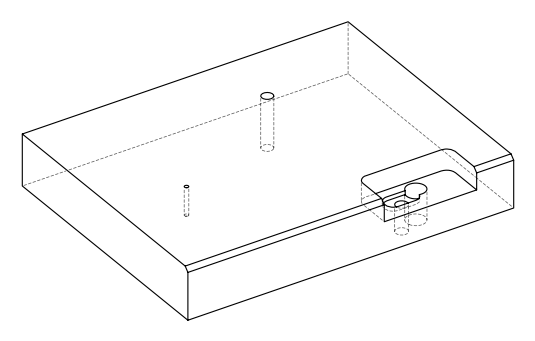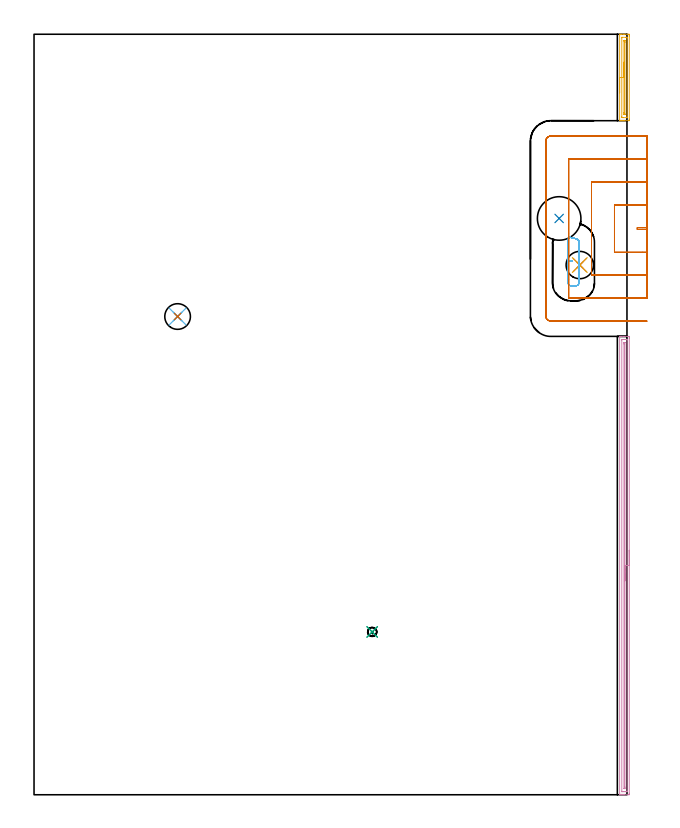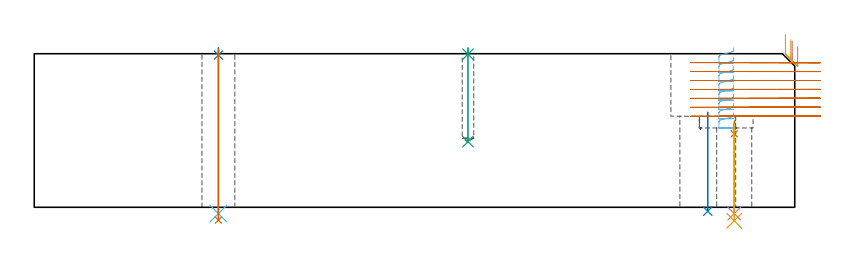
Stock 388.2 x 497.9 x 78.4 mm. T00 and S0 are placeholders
(PLAN: 13 operations, 8 tool changes, 29.5 min)
(1 SPOT_DRILL | STEP1HOLE | NXT0321_9005460120000 | 0.06 min | 4448 mm3)
(2 SPOT_DRILL_1 | STEP1HOLE_1 | NXT0321_9005460120000 | 0.03 min | 6 mm3)
(3 SPOT_DRILL_2 | STEP1POCKET | NXT0321_9005460120000 | 0.03 min | 0 mm3)
(4 DRILL_THROUGH_HOLE_INTO_CENTER | STEP1HOLE | NXT0301_065 | 0.19 min | 2657 mm3)
(5 DRILL_TO_ENLARGE_THROUGH_HOLE | STEP1HOLE | UGT0301_249 | 0.21 min | 12579 mm3)
(6 DRILL_THROUGH_HOLE_INTO_CENTER_1 | STEP1HOLE_1 | NXT0301_065 | 0.34 min | 5397 mm3)
(7 DRILL_TO_ENLARGE_THROUGH_HOLE_1 | STEP1HOLE_1 | UGT0301_291 | 0.35 min | 11927 mm3)
(8 INDEXABLE_INSERT_DRILL_THROUGH_HOLE_FROM_SOLID | STEP1HOLE_2 | NXT0302_028 | 0.21 min | 49963 mm3)
(9 DRILL_BLIND_HOLE_INTO_CENTER | STEP1POCKET | UGT0301_182 | 0.19 min | 1175 mm3)
(10 AREA_MILL | FG_CHAMFER_SURFACE | UGT0205_001 | 7.37 min | 6039 mm3)
(11 AREA_MILL_1 | FG_CHAMFER_SURFACE_1 | UGT0205_001 | 1.52 min | 1205 mm3)
(12 MILL_OPEN_POCKET | POCKET_OPEN | UGT0201_094 | Follow Part, ap 5, ae 75% | 2.27 min | 33541 mm3)
(13 MILL_SLOT | SLOT_PARTIAL_RECTANGULAR | UGT0201_094 | Follow Part, ap 5, ae 75% | 16.71 min | 225529 mm3)
(TOOL NXT0321_9005460120000 | NC Spot Drill, 142deg, 12mm, Carbide, Uncoated | D12 PA142 FL30 Z2)
(TOOL NXT0301_065 | Carbide Drill 9.4mm [860.1-0940-075A1-MM 2214] | D9.4 PA140 FL98 Z2)
(TOOL UGT0301_249 | Twist Drill 17.9 mm | D17.9 PA118 FL130 Z2)
(TOOL UGT0301_291 | Twist Drill 16.8 mm | D16.8 PA118 FL125 Z2)
(TOOL NXT0302_028 | Index. Insert Drill 28.5mm [880-D2850L32-03] | D28.5 PA176 FL86 Z2)
(TOOL UGT0301_182 | Twist Drill 5.9 mm | D5.9 PA118 FL55 Z2)
(TOOL UGT0205_001 | Chamfer Mill 20 x 3 x 45 deg. | D20 FL50 Z2)
(TOOL UGT0201_094 | End mill 20 mm | D20 FL38 Z4)
(OP 1 SPOT_DRILL)
G17 G21 G94 G90
T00 M6
G54
G17 G0 G90 X357.3 Y346.8 S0 M3
G43 Z88.4 H0
G94 G81 G98 Z37.5 F250. R43.5
G80
M5
M2
(OP 2 SPOT_DRILL_1)
G17 G21 G94 G90
T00 M6
G54
G17 G0 G90 X94. Y313.1 S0 M3
G43 Z88.4 H0
G94 G81 G98 Z77.677 F250. R81.4
G80
M5
M2
(OP 3 SPOT_DRILL_2)
G17 G21 G94 G90
T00 M6
G54
G17 G0 G90 X221.4 Y106.6 S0 M3
G43 Z88.4 H0
G94 G81 G98 Z78.146 F250. R81.4
G80
M5
M2
(OP 4 DRILL_THROUGH_HOLE_INTO_CENTER)
G17 G21 G94 G90
T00 M6
G54
G17 G0 G90 X357.3 Y346.8 S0 M3
G43 Z88.4 H1
G94 G73 G98 Z-3.211 F250. Q8.742 R42.5
G80
M5
M2
(OP 5 DRILL_TO_ENLARGE_THROUGH_HOLE)
G17 G21 G94 G90
T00 M6
G54
G17 G0 G90 X357.3 Y346.8 S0 M3
G43 Z88.4 H0
G94 G81 G98 Z-6.878 F250. R42.5
G80
M5
M2
(OP 6 DRILL_THROUGH_HOLE_INTO_CENTER_1)
G17 G21 G94 G90
T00 M6
G54
G17 G0 G90 X94. Y313.1 S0 M3
G43 Z88.4 H1
G94 G73 G98 Z-3.211 F250. Q9.068 R80.4
G80
M5
M2
(OP 7 DRILL_TO_ENLARGE_THROUGH_HOLE_1)
G17 G21 G94 G90
T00 M6
G54
G17 G0 G90 X94. Y313.1 S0 M3
G43 Z88.4 H0
G94 G73 G98 Z-6.547 F250. Q14.158 R80.4
G80
M5
M2
(OP 8 INDEXABLE_INSERT_DRILL_THROUGH_HOLE_FROM_SOLID)
G17 G21 G94 G90
T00 M6
G54
G17 G0 G90 X343.8 Y377.3 S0 M3
G43 Z88.4 H1
G94 G81 G98 Z-1.998 F250. R48.5
G80
M5
M2
(OP 9 DRILL_BLIND_HOLE_INTO_CENTER)
G17 G21 G94 G90
T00 M6
G54
G17 G0 G90 X221.4 Y106.6 S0 M3
G43 Z88.4 H0
G94 G81 G98 Z33.5 F250. R80.4
G80
M5
M2
(OP 10 AREA_MILL)
G17 G21 G94 G90
T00 M6
G54
G17 G0 G90 X389.7 Y160.05 S1061 M3
G43 Z88.4 H0
Z82.1
G94 G1 Y160.012 Z81.228 F250.
Y159.898 Z80.363
Y159.709 Z79.512
Y159.447 Z78.68
Y159.113 Z77.874
Y158.71 Z77.1
Y158.242 Z76.364
Y157.71 Z75.672
Y157.121 Z75.029
Y156.478 Z74.44
Y155.786 Z73.908
Y155.05 Z73.44
Y154.276 Z73.037
Y153.47 Z72.703
Y152.638 Z72.441
Y151.786 Z72.252
Y150.922 Z72.138
Y150.05 Z72.1
Y0.994
X389.699 Y0.602 Z72.101
X389.694 Y0.108 Z72.103
X389.691 Y0.009 Z72.105
X389.204 Y0. Z72.592
X386.55 Z75.244
X385.975 Z75.822
X385.665 Z76.131
X385.09 Z76.706
X384.781 Z77.014
X383.747 Z78.052
X383.418 Y0.007 Z78.373
X383.403 Y0.009 Z78.388
X383.4 Y0.156 Z78.4
Y299.944
X383.403 Y300.091 Z78.388
X383.418 Y300.093 Z78.373
X383.747 Y300.1 Z78.052
X384.161 Z77.638
X384.781 Z77.014
X385.975 Z75.822
X386.55 Z75.244
X388.916 Z72.88
X389.204 Y300.097 Z72.592
X389.691 Y300.091 Z72.105
X389.694 Y299.992 Z72.103
X389.699 Y299.498 Z72.101
X389.7 Y298.997 Z72.1
Y150.05
X388.286 Z73.514
Y2.387
X388.284 Y2.172 Z73.516
X388.281 Y2.065 Z73.519
X388.279 Y2.02 Z73.521
X388.201 Y2.01 Z73.599
X387.816 Y2.002 Z73.984
X387.435 Y2.001 Z74.365
X386.933 Y2. Z74.867
X385.665 Z76.135
X385.164 Y2.001 Z76.636
X384.935 Y2.004 Z76.865
X384.834 Y2.009 Z76.966
X384.821 Y2.011 Z76.979
X384.819 Y2.027 Z76.981
X384.816 Y2.072 Z76.984
X384.815 Y2.166 Z76.985
X384.814 Y2.353 Z76.986
Y297.713
X384.816 Y297.928 Z76.984
X384.819 Y298.035 Z76.981
X384.821 Y298.08 Z76.979
X384.899 Y298.09 Z76.901
X385.284 Y298.098 Z76.516
X385.665 Y298.099 Z76.135
X386.167 Y298.1 Z75.633
X387.435 Z74.365
X387.936 Y298.099 Z73.864
X388.165 Y298.096 Z73.635
X388.266 Y298.091 Z73.534
X388.279 Y298.089 Z73.521
X388.281 Y298.073 Z73.519
X388.284 Y298.028 Z73.516
X388.285 Y297.934 Z73.515
X388.286 Y297.747 Z73.514
Y150.05
X386.872 Z74.928
X386.871 Y5.063 Z74.929
Y4.74
X386.866 Y4.171 Z74.934
X386.865 Y4.019 Z74.935
X386.714 Y4.006 Z75.086
X386.55 Y4.003 Z75.25
X386.38 Y4.004 Z75.42
X386.268 Y4.008 Z75.532
X386.234 Y4.011 Z75.566
X386.233 Y4.025 Z75.567
X386.231 Y4.063 Z75.569
X386.229 Y4.171 Z75.571
Y295.037
Y295.36
X386.234 Y295.929 Z75.566
X386.235 Y296.081 Z75.565
X386.386 Y296.094 Z75.414
X386.55 Y296.097 Z75.25
X386.72 Y296.096 Z75.08
X386.832 Y296.092 Z74.968
X386.866 Y296.089 Z74.934
X386.867 Y296.075 Z74.933
X386.869 Y296.037 Z74.931
X386.871 Y295.929 Z74.929
X386.872 Y150.05 Z74.928
Y149.178 Z74.966
Y148.314 Z75.08
Y147.462 Z75.269
Y146.63 Z75.531
Y145.824 Z75.865
Y145.05 Z76.268
Y144.314 Z76.737
Y143.622 Z77.268
Y142.979 Z77.857
Y142.39 Z78.501
Y141.858 Z79.193
Y141.39 Z79.928
Y140.987 Z80.702
Y140.653 Z81.508
Y140.391 Z82.34
Y140.202 Z83.192
Y140.088 Z84.057
Y140.05 Z84.928
G0 Z88.4
M5
M2
(OP 11 AREA_MILL_1)
G17 G21 G94 G90
T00 M6
G54
G17 G0 G90 X383.4 Y459.6 S1061 M3
G43 Z88.4 H0
G94 G1 Y459.638 Z87.528 F250.
Y459.752 Z86.663
Y459.941 Z85.812
Y460.203 Z84.98
Y460.537 Z84.174
Y460.94 Z83.4
Y461.408 Z82.664
Y461.94 Z81.972
Y462.529 Z81.329
Y463.172 Z80.739
Y463.864 Z80.208
Y464.6 Z79.74
Y465.374 Z79.337
Y466.18 Z79.003
Y467.012 Z78.741
Y467.863 Z78.552
Y468.728 Z78.438
Y469.6 Z78.4
Y497.732
X383.403 Y497.892 Z78.388
X383.42 Y497.9 Z78.371
X383.773 Z78.027
X384.116 Z77.684
X384.781 Z77.014
X385.998 Z75.799
X386.55 Z75.244
X388.928 Z72.869
X389.204 Y497.897 Z72.592
X389.691 Y497.891 Z72.105
X389.694 Y497.781 Z72.103
X389.699 Y497.286 Z72.101
X389.7 Y496.785 Z72.1
Y442.307
X389.699 Y441.914 Z72.101
X389.695 Y441.419 Z72.103
X389.691 Y441.309 Z72.105
X389.204 Y441.3 Z72.592
X386.55 Z75.244
X385.998 Z75.799
X385.665 Z76.131
X385.113 Z76.683
X384.781 Z77.014
X384.116 Z77.684
X383.773 Z78.027
X383.42 Z78.371
X383.402 Y441.308 Z78.388
X383.4 Y441.468 Z78.4
Y469.6
X384.814 Z76.986
Y495.499
X384.815 Y495.714 Z76.985
X384.818 Y495.821 Z76.982
X384.821 Y495.873 Z76.979
X384.824 Y495.89 Z76.976
X384.872 Y495.892 Z76.928
X385.27 Y495.899 Z76.53
X387.435 Y495.9 Z74.365
X387.924 Y495.899 Z73.876
X388.162 Y495.894 Z73.638
X388.269 Y495.89 Z73.531
X388.284 Y495.535 Z73.516
X388.285 Y495.499 Z73.515
X388.286 Y443.7 Z73.514
X388.285 Y443.486 Z73.515
X388.282 Y443.379 Z73.518
X388.279 Y443.327 Z73.521
X388.276 Y443.31 Z73.524
X388.228 Y443.308 Z73.572
X387.83 Y443.301 Z73.97
X385.665 Y443.3 Z76.135
X385.176 Y443.301 Z76.624
X384.938 Y443.306 Z76.862
X384.831 Y443.31 Z76.969
X384.816 Y443.665 Z76.984
X384.815 Y443.7 Z76.985
X384.814 Y469.6 Z76.986
X386.228 Z75.572
X386.229 Y493.145 Z75.571
X386.231 Y493.713 Z75.569
X386.234 Y493.874 Z75.566
X386.235 Y493.887 Z75.565
X386.255 Y493.891 Z75.545
X386.304 Y493.897 Z75.496
X386.366 Y493.899 Z75.434
X386.55 Y493.898 Z75.25
X386.735 Y493.894 Z75.065
X386.853 Y493.89 Z74.947
X386.865 Y493.82 Z74.935
X386.867 Y493.713 Z74.933
X386.87 Y493.39 Z74.93
X386.871 Y492.82 Z74.929
X386.872 Y492.496 Z74.928
X386.871 Y446.055 Z74.929
X386.869 Y445.487 Z74.931
X386.866 Y445.326 Z74.934
X386.865 Y445.313 Z74.935
X386.845 Y445.309 Z74.955
X386.796 Y445.303 Z75.004
X386.734 Y445.301 Z75.066
X386.55 Y445.302 Z75.25
X386.365 Y445.306 Z75.435
X386.247 Y445.31 Z75.553
X386.235 Y445.38 Z75.565
X386.233 Y445.487 Z75.567
X386.23 Y445.81 Z75.57
X386.229 Y446.38 Z75.571
X386.228 Y446.704 Z75.572
Y469.6
Y470.472 Z75.61
Y471.336 Z75.723
Y472.188 Z75.912
Y473.02 Z76.175
Y473.826 Z76.508
Y474.6 Z76.911
Y475.336 Z77.38
Y476.028 Z77.911
Y476.671 Z78.5
Y477.26 Z79.144
Y477.791 Z79.836
Y478.26 Z80.572
Y478.663 Z81.345
Y478.997 Z82.151
Y479.259 Z82.983
Y479.448 Z83.835
Y479.562 Z84.7
Y479.6 Z85.572
G0 Z88.4
M5
M2
(OP 12 MILL_OPEN_POCKET)
G17 G21 G94 G90
T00 M6
G54
G17 G0 G90 X356.9 Y356.031 S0 M3
G43 Z88.4 H0
Z81.4
G94 G1 Y361.7 Z79.881 F250.
Y361.915 Z79.823
X356.792 Y362.429 Z79.682
X356.57 Y362.906 Z79.542
X356.246 Y363.32 Z79.401
X355.837 Y363.651 Z79.26
X355.364 Y363.88 Z79.119
X355.156 Y363.932 Z79.061
X350.038 Y365.206 Z77.648
X349.53 Y362.067 Z76.796
X349.5 Y361.885 Z76.747
Y361.7 Z76.697
Y350.374 Z73.662
Y335.5 F500.
G3 X351.8 Y333.2 R2.3
G1 X354.6
G3 X356.9 Y335.5 R2.3
G1 Y361.7
G3 X355.156 Y363.932 R2.3
G1 X350.038 Y365.206
X349.53 Y362.067
G3 X349.5 Y361.7 R2.3
G1 Y350.374
Y349.374
X352.5 F250.
G0 X356.9 Y356.031 Z76.662
G1 Y361.7 Z75.143
Y361.915 Z75.086
X356.792 Y362.429 Z74.945
X356.57 Y362.906 Z74.804
X356.246 Y363.32 Z74.663
X355.837 Y363.651 Z74.522
X355.364 Y363.88 Z74.381
X350.038 Y365.206 Z72.911
X349.53 Y362.067 Z72.059
X349.5 Y361.885 Z72.009
Y361.7 Z71.96
Y350.374 Z68.925
Y335.5 F500.
G3 X351.8 Y333.2 R2.3
G1 X354.6
G3 X356.9 Y335.5 R2.3
G1 Y361.7
G3 X355.156 Y363.932 R2.3
G1 X350.038 Y365.206
X349.53 Y362.067
G3 X349.5 Y361.7 R2.3
G1 Y350.374
Y349.374
X352.5 F250.
G0 X356.9 Y356.031 Z71.925
G1 Y361.7 Z70.406
Y361.915 Z70.348
X356.792 Y362.429 Z70.208
X356.57 Y362.906 Z70.067
X356.246 Y363.32 Z69.926
X355.837 Y363.651 Z69.785
X355.364 Y363.88 Z69.644
X350.038 Y365.206 Z68.173
X349.53 Y362.067 Z67.321
X349.5 Y361.885 Z67.272
Y361.7 Z67.222
Y350.374 Z64.187
Y335.5 F500.
G3 X351.8 Y333.2 R2.3
G1 X354.6
G3 X356.9 Y335.5 R2.3
G1 Y361.7
G3 X355.156 Y363.932 R2.3
G1 X350.038 Y365.206
X349.53 Y362.067
G3 X349.5 Y361.7 R2.3
G1 Y350.374
Y349.374
X352.5 F250.
G0 X356.9 Y356.031 Z67.187
G1 Y361.7 Z65.668
Y361.915 Z65.611
X356.792 Y362.429 Z65.47
X356.57 Y362.906 Z65.329
X356.246 Y363.32 Z65.188
X355.837 Y363.651 Z65.047
X355.364 Y363.88 Z64.906
X350.038 Y365.206 Z63.436
X349.53 Y362.067 Z62.584
X349.5 Y361.885 Z62.534
Y361.7 Z62.485
Y350.374 Z59.45
Y335.5 F500.
G3 X351.8 Y333.2 R2.3
G1 X354.6
G3 X356.9 Y335.5 R2.3
G1 Y361.7
G3 X355.156 Y363.932 R2.3
G1 X350.038 Y365.206
X349.53 Y362.067
G3 X349.5 Y361.7 R2.3
G1 Y350.374
Y349.374
X352.5 F250.
G0 X356.9 Y356.031 Z62.45
G1 Y361.7 Z60.931
Y361.915 Z60.873
X356.792 Y362.429 Z60.733
X356.57 Y362.906 Z60.592
X356.246 Y363.32 Z60.451
X355.837 Y363.651 Z60.31
X355.364 Y363.88 Z60.169
X350.038 Y365.206 Z58.698
X349.53 Y362.067 Z57.846
X349.5 Y361.885 Z57.797
Y361.7 Z57.747
Y350.374 Z54.712
Y335.5 F500.
G3 X351.8 Y333.2 R2.3
G1 X354.6
G3 X356.9 Y335.5 R2.3
G1 Y361.7
G3 X355.156 Y363.932 R2.3
G1 X350.038 Y365.206
X349.53 Y362.067
G3 X349.5 Y361.7 R2.3
G1 Y350.374
Y349.374
X352.5 F250.
G0 X356.9 Y356.031 Z57.712
G1 Y361.7 Z56.193
Y361.915 Z56.136
X356.792 Y362.429 Z55.995
X356.57 Y362.906 Z55.854
X356.246 Y363.32 Z55.713
X355.837 Y363.651 Z55.572
X355.364 Y363.88 Z55.431
X350.038 Y365.206 Z53.961
X349.53 Y362.067 Z53.109
X349.5 Y361.885 Z53.059
Y361.7 Z53.01
Y350.374 Z49.975
Y335.5 F500.
G3 X351.8 Y333.2 R2.3
G1 X354.6
G3 X356.9 Y335.5 R2.3
G1 Y361.7
G3 X355.156 Y363.932 R2.3
G1 X350.038 Y365.206
X349.53 Y362.067
G3 X349.5 Y361.7 R2.3
G1 Y350.374
Y349.374
X352.5 F250.
G0 X356.9 Y356.031 Z52.975
G1 Y361.7 Z51.456
Y361.915 Z51.398
X356.792 Y362.429 Z51.258
X356.57 Y362.906 Z51.117
X356.246 Y363.32 Z50.976
X355.837 Y363.651 Z50.835
X355.364 Y363.88 Z50.694
X350.038 Y365.206 Z49.223
X349.53 Y362.067 Z48.371
X349.5 Y361.885 Z48.322
Y361.7 Z48.272
Y350.374 Z45.237
Y335.5 F500.
G3 X351.8 Y333.2 R2.3
G1 X354.6
G3 X356.9 Y335.5 R2.3
G1 Y361.7
G3 X355.156 Y363.932 R2.3
G1 X350.038 Y365.206
X349.53 Y362.067
G3 X349.5 Y361.7 R2.3
G1 Y350.374
Y349.374
X352.5 F250.
G0 X356.9 Y356.031 Z48.237
G1 Y361.7 Z46.719
Y361.915 Z46.661
X356.792 Y362.429 Z46.52
X356.57 Y362.906 Z46.379
X356.246 Y363.32 Z46.238
X355.837 Y363.651 Z46.097
X355.364 Y363.88 Z45.956
X350.038 Y365.206 Z44.486
X349.53 Y362.067 Z43.634
X349.5 Y361.885 Z43.584
Y361.7 Z43.535
Y350.374 Z40.5
Y335.5 F500.
G3 X351.8 Y333.2 R2.3
G1 X354.6
G3 X356.9 Y335.5 R2.3
G1 Y361.7
G3 X355.156 Y363.932 R2.3
G1 X350.038 Y365.206
X349.53 Y362.067
G3 X349.5 Y361.7 R2.3
G1 Y350.374
Y349.374
X352.5 F250.
G0 Z88.4
M5
M2
(OP 13 MILL_SLOT)
G17 G21 G94 G90
T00 M6
G54
G17 G0 G90 X401.2 Y371.3 S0 M3
G43 Z88.4 H0
Z73.843
G94 G1 X398.2 F250.
X395. F500.
Y370.1
X398.2
X401.2 F250.
Y386.3
X398.2
X380. F500.
Y355.1
X398.2
X401.2 F250.
Y401.3
X398.2
X365. F500.
Y340.1
X398.2
X401.2 F250.
Y416.3
X398.2
X350. F500.
Y367.158
Y364.158 F250.
Y337.072 F500.
Y334.072 F250.
Y325.1 F500.
X398.2
X401.2 F250.
Y431.3
X398.2
X338.4 F500.
G3 X335. Y427.9 R3.4
G1 Y313.5
G3 X338.4 Y310.1 R3.4
G1 X398.2
X401.2 F250.
G0 Y371.3 Z69.286
G1 X398.2
X395. F500.
Y370.1
X398.2
X401.2 F250.
Y386.3
X398.2
X380. F500.
Y355.1
X398.2
X401.2 F250.
Y401.3
X398.2
X365. F500.
Y340.1
X398.2
X401.2 F250.
Y416.3
X398.2
X350. F500.
Y367.158
Y364.158 F250.
Y337.072 F500.
Y334.072 F250.
Y325.1 F500.
X398.2
X401.2 F250.
Y431.3
X398.2
X338.4 F500.
G3 X335. Y427.9 R3.4
G1 Y313.5
G3 X338.4 Y310.1 R3.4
G1 X398.2
X401.2 F250.
G0 Y371.3 Z64.729
G1 X398.2
X395. F500.
Y370.1
X398.2
X401.2 F250.
Y386.3
X398.2
X380. F500.
Y355.1
X398.2
X401.2 F250.
Y401.3
X398.2
X365. F500.
Y340.1
X398.2
X401.2 F250.
Y416.3
X398.2
X350. F500.
Y367.158
Y364.158 F250.
Y337.072 F500.
Y334.072 F250.
Y325.1 F500.
X398.2
X401.2 F250.
Y431.3
X398.2
X338.4 F500.
G3 X335. Y427.9 R3.4
G1 Y313.5
G3 X338.4 Y310.1 R3.4
G1 X398.2
X401.2 F250.
G0 Y371.3 Z60.171
G1 X398.2
X395. F500.
Y370.1
X398.2
X401.2 F250.
Y386.3
X398.2
X380. F500.
Y355.1
X398.2
X401.2 F250.
Y401.3
X398.2
X365. F500.
Y340.1
X398.2
X401.2 F250.
Y416.3
X398.2
X350. F500.
Y367.158
Y364.158 F250.
Y337.072 F500.
Y334.072 F250.
Y325.1 F500.
X398.2
X401.2 F250.
Y431.3
X398.2
X338.4 F500.
G3 X335. Y427.9 R3.4
G1 Y313.5
G3 X338.4 Y310.1 R3.4
G1 X398.2
X401.2 F250.
G0 Y371.3 Z55.614
G1 X398.2
X395. F500.
Y370.1
X398.2
X401.2 F250.
Y386.3
X398.2
X380. F500.
Y355.1
X398.2
X401.2 F250.
Y401.3
X398.2
X365. F500.
Y340.1
X398.2
X401.2 F250.
Y416.3
X398.2
X350. F500.
Y367.158
Y364.158 F250.
Y337.072 F500.
Y334.072 F250.
Y325.1 F500.
X398.2
X401.2 F250.
Y431.3
X398.2
X338.4 F500.
G3 X335. Y427.9 R3.4
G1 Y313.5
G3 X338.4 Y310.1 R3.4
G1 X398.2
X401.2 F250.
G0 Y371.3 Z51.057
G1 X398.2
X395. F500.
Y370.1
X398.2
X401.2 F250.
Y386.3
X398.2
X380. F500.
Y355.1
X398.2
X401.2 F250.
Y401.3
X398.2
X365. F500.
Y340.1
X398.2
X401.2 F250.
Y416.3
X398.2
X350. F500.
Y367.158
Y364.158 F250.
Y337.072 F500.
Y334.072 F250.
Y325.1 F500.
X398.2
X401.2 F250.
Y431.3
X398.2
X338.4 F500.
G3 X335. Y427.9 R3.4
G1 Y313.5
G3 X338.4 Y310.1 R3.4
G1 X398.2
X401.2 F250.
G0 Y371.3 Z46.5
G1 X398.2
X395. F500.
Y370.1
X398.2
X401.2 F250.
Y386.3
X398.2
X380. F500.
Y355.1
X398.2
X401.2 F250.
Y401.3
X398.2
X365. F500.
Y340.1
X398.2
X401.2 F250.
Y416.3
X398.2
X350. F500.
Y367.158
Y364.158 F250.
Y337.072 F500.
Y334.072 F250.
Y325.1 F500.
X398.2
X401.2 F250.
Y431.3
X398.2
X338.4 F500.
G3 X335. Y427.9 R3.4
G1 Y313.5
G3 X338.4 Y310.1 R3.4
G1 X398.2
X401.2 F250.
G0 Z88.4
M5
M2
